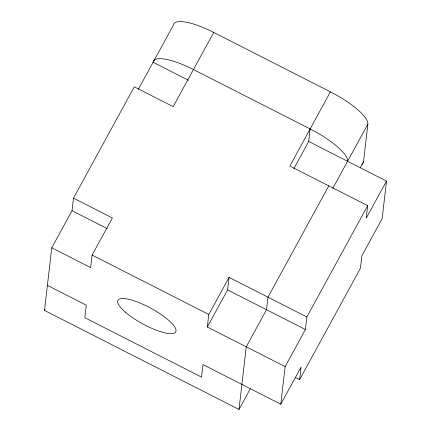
<?xml version="1.0" encoding="UTF-8"?>
<svg xmlns="http://www.w3.org/2000/svg" width="431" height="431" viewBox="0 0 431 431"><rect width="100%" height="100%" fill="white"/><g stroke="black" fill="none" stroke-linecap="round" stroke-linejoin="round"><path stroke-width="0.65" d="M250.292 388.767L239 409.45L44.512 310.433L51.758 247.798L72.025 210.694L73.475 198.163L134.283 86.846L173.181 106.651L213.722 32.438L330.415 91.846A43.887 11.756 28.6 0 1 367.864 124.176L363.511 161.76L360.294 167.648M73.475 198.163L112.372 217.967L92.105 255.071L90.655 267.603L51.758 247.798M285.144 366.614L207.349 327.01L208.798 314.485L229.066 277.375L306.861 316.984L305.412 329.51L285.144 366.614L280.796 404.197L203.001 364.594L201.552 377.12L84.859 317.712L86.308 305.186L47.41 285.381M207.349 327.01L227.616 289.901L229.066 277.375M239 409.45L246.246 346.815L266.514 309.706L267.963 297.18L328.772 185.858M293.894 168.569L308.693 141.476L310.142 128.95L193.454 69.542A43.887 11.756 28.6 0 0 153.107 62.269L188.412 80.241M295.424 377.486L299.615 379.619L301.064 367.093L280.796 404.197M330.415 91.846L289.874 166.059L367.67 205.662L366.221 218.188L386.488 181.085L308.693 141.476M386.488 181.085L382.141 218.668L361.873 255.772L360.424 268.303L299.615 379.619M138.303 89.362L173.375 25.16A43.887 11.756 28.6 0 1 213.722 32.438M44.512 310.433L45.158 309.253M332.791 188.374L367.864 124.176M306.861 316.984L367.67 205.662M72.025 210.694L107.335 228.667M227.616 289.901L305.412 329.51M92.105 255.071L208.798 314.485M310.142 128.95A43.887 11.756 28.6 0 1 347.591 161.28M363.511 161.76A43.887 11.756 28.6 0 1 361.814 164.324M125.432 312.238A32.912 8.819 28.6 0 0 174.727 332.872A32.912 8.819 28.6 0 0 140.328 303.176A32.912 8.819 28.6 0 0 125.432 312.238"/></g></svg>
